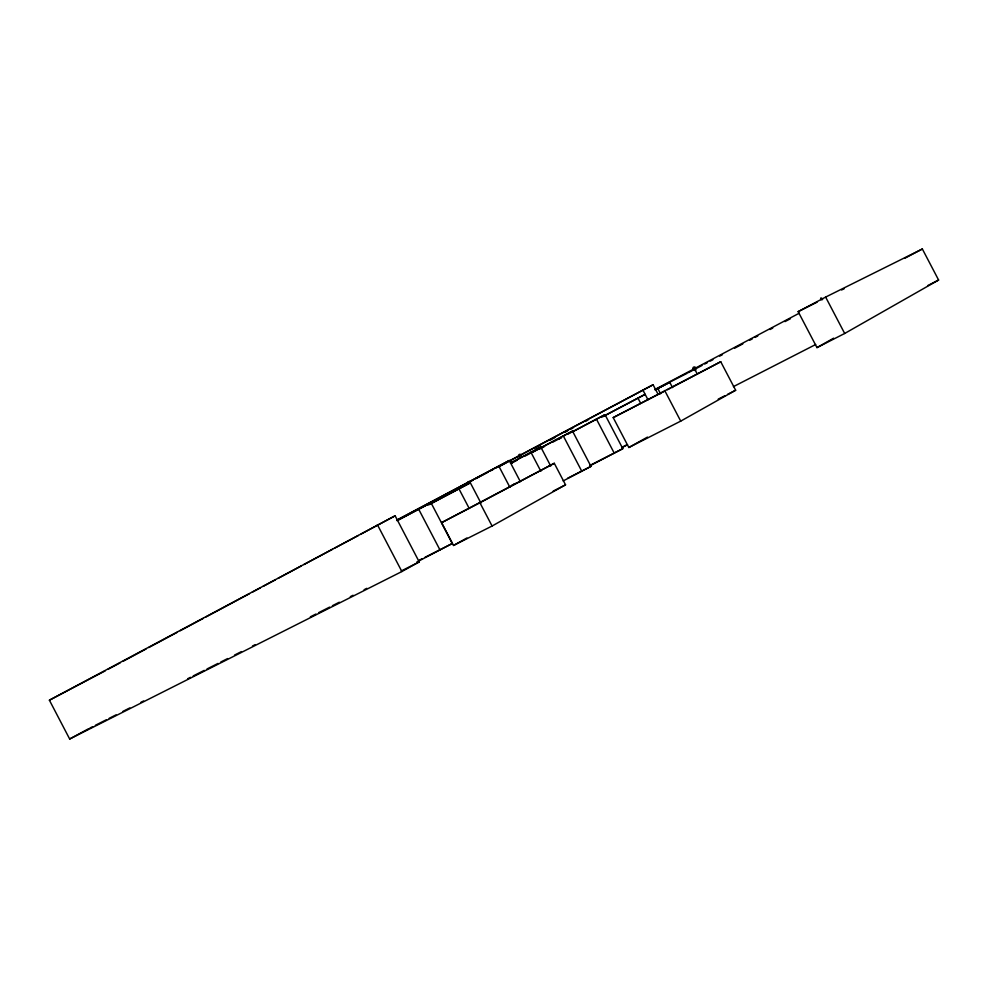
<?xml version="1.0" encoding="UTF-8"?>
<svg xmlns="http://www.w3.org/2000/svg" width="988" height="988" viewBox="0 0 988 988"><rect width="100%" height="100%" fill="white"/><g stroke="black" fill="none" stroke-linecap="round" stroke-linejoin="round"><path stroke-width="1.48" d="M844.678 333.475L938.6 280.024L922.347 248.988L825.635 297.079L798.156 311.64L816.977 347.615L844.678 333.475L825.635 297.079M816.977 347.615L833.637 338.18M492.086 526.024L565.544 484.824L554.28 463.286L441.599 522.64L453.529 545.462L492.086 526.024L479.921 502.769L554.28 463.286M680.72 421.123L735.652 390.248L720.734 361.731L613.202 417.603L628.837 447.502L680.72 421.123L664.702 390.507M453.529 545.462L466.916 537.978M628.837 447.502L647.461 437.104M401.313 570.941L419.221 561.9L395.126 515.798L49.4 700.196L69.666 739.012L401.881 571.546L419.381 561.814M416.751 562.086L452.294 543.499L430.99 502.744L396.818 520.602M563.16 480.946L590.972 466.373L572.521 431.101L525.147 455.987M589.713 465.916L622.798 448.676L605.014 414.651L567.754 434.189M69.666 739.012L88.488 728.774M105.247 670.827L49.4 700.196M107.964 669.37L120.215 662.812M122.932 661.367L146.076 648.993M148.793 647.535L177.371 632.246M180.1 630.789L203.232 618.414M205.961 616.969L249.507 593.677M252.224 592.22L260.4 587.848M263.117 586.39L275.368 579.845M278.085 578.388L301.229 566.013M303.946 564.556L332.524 549.279M335.241 547.821L358.385 535.447M361.102 533.989L395.126 515.798M511.846 485.355L512.426 485.071M515.538 483.441L513.846 484.305M396.719 520.096L509.289 460.494L520.367 481.699M396.929 520.268L509.289 460.494M420.184 508.289L428.323 503.954M435.115 500.348L443.254 496.013M445.971 494.568L458.185 488.072M460.902 486.627L467.695 483.021M470.411 481.576L473.116 480.131M475.833 478.686L488.06 472.19M490.764 470.745L493.481 469.3M496.198 467.855L653.093 384.752L658.033 394.212M398.312 520.12L430.99 502.744M454.233 490.48L456.962 489.023M465.126 484.688L467.855 483.231M500.546 465.854L653.093 384.752M427.532 505.276L470.35 482.823L480.958 503.114M520.145 456.048L521.466 455.345M535.051 448.132L540.473 445.242M549.983 440.191L555.417 437.314M564.914 432.262L567.631 430.817M570.348 429.372L573.065 427.928M585.291 421.444L587.996 419.999M429.471 504.535L470.35 482.823M510.475 463.002L540.831 447.132L550.736 466.064M510.87 463.026L540.831 447.132M511.537 463.199L516.983 460.309M533.063 452.01L572.521 431.101M539.115 449.355L544.573 446.465M552.749 442.13L560.937 437.795M558.64 439.203L561.369 437.758M573.645 431.262L605.014 414.651M601.26 417.393L645.139 394.336L603.273 416.491M655.081 389.47L799.329 313.159M655.106 389.766L669.753 382.282L672.544 387.592M656.217 389.445L669.753 382.282M688.414 372.649L692.502 370.488M696.577 368.339L702.023 365.461M704.74 364.016L707.457 362.584M710.174 361.139L712.904 359.706M719.696 356.112L722.426 354.68M734.664 348.208L742.815 343.886M749.62 340.292L752.337 338.859M755.067 337.414L757.784 335.982M770.023 329.51L772.74 328.078M784.978 321.606L790.425 318.729M904.675 258.337L922.347 248.988M671.445 387.654L720.734 361.731M512.229 485.157L514.106 484.194M441.599 522.64L479.921 502.769M613.202 417.603L664.677 391.137M667.382 389.741L670.099 388.346M927.646 285.643L938.6 280.024M733.429 386.629L815.705 344.503M622.403 447.07L626.503 444.971M622.045 447.564L627.553 444.761M718.214 399.14L724.92 395.719M727.6 394.348L735.652 390.248M589.799 465.484L622.798 448.676M567.631 478.241L590.972 466.373M655.007 389.593L687.055 373.365M553.206 491.073L565.544 484.824M419.468 560.097L422.197 558.714M424.939 557.331L452.294 543.499M89.871 728.082L92.625 726.686M95.379 725.291L106.408 719.733M109.162 718.338L116.053 714.867M122.944 711.385L129.836 707.914M140.864 702.357L143.618 700.961M187.708 678.707L190.474 677.323M193.228 675.928L204.244 670.37M207.011 668.975L218.027 663.417M220.781 662.022L227.672 658.551M234.564 655.069L241.455 651.598M252.483 646.029L255.237 644.645M310.356 616.833L315.876 614.042M318.63 612.659L329.659 607.089M332.413 605.706L339.304 602.223M350.32 596.666L353.074 595.27M364.103 589.713L366.857 588.317M798.156 311.64L817.101 302.192M821.868 299.821L822.559 299.475A2.062 0.778 62.2 0 0 821.003 297.956A2.062 0.778 62.2 0 0 820.942 299.685M841.591 289.99L844.308 288.632M694.453 368.648L697.392 374.254M657.736 388.37L660.552 393.767M642.817 389.889L647.967 399.745M637.902 398.003L640.755 403.462M596.382 419.023L614.351 453.369M563.246 435.794L581.883 471.437M530.889 452.171L540.893 471.301M511.031 461.038L512.192 463.273M498.681 465.842L509.882 487.269M458.852 488.64L469.226 508.474M418.579 509.018L440.142 550.267M377.391 524.69L401.881 571.546M519.083 457.135A1.803 1.494 63.3 0 1 518.996 454.69A1.803 1.494 63.3 0 1 521.207 454.962M467.695 483.601A1.89 1.544 63.1 0 1 469.967 481.872M695.391 370.154L695.009 370.327A1.778 1.606 63.5 0 1 693.107 369.512L692.909 369.092A1.778 1.606 63.5 0 1 695.799 367.771L695.997 368.191A1.778 1.606 63.5 0 1 695.391 370.154"/></g></svg>
